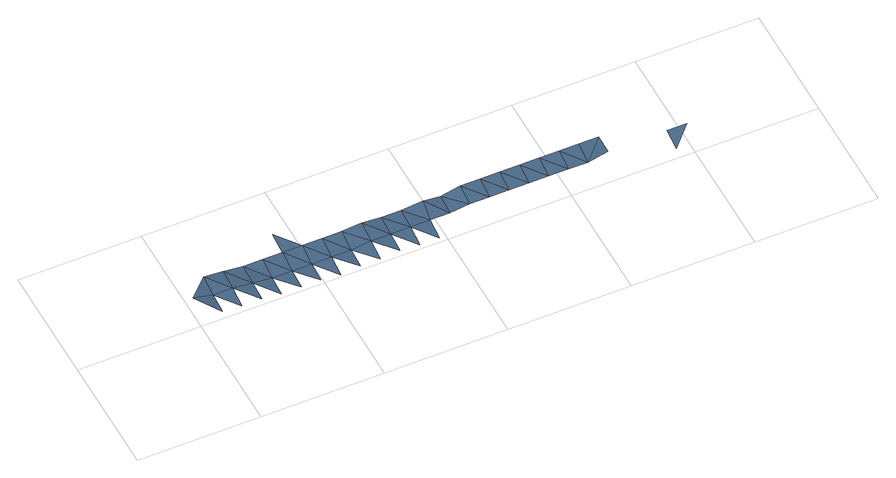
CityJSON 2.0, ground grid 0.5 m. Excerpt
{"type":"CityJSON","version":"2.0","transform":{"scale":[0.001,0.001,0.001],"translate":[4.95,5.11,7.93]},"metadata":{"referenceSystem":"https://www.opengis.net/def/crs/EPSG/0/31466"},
"CityObjects":{
"waterbody1":{"type":"WaterBody","attributes":{"description":"Lake of the Karlsruhe Institute of Technology","name":"Lake KIT","class":"1060","LandElementProperties.state":"existing","LandElementProperties.material":"water"},"geometry":[{"type":"MultiSurface","lod":"3","boundaries":[[[0,1,2]],[[0,2,3]],[[4,3,2]],[[2,5,4]],[[3,4,6]],[[7,6,4]],[[4,8,7]],[[6,7,9]],[[10,9,7]],[[7,11,10]],[[9,10,12]],[[13,12,10]],[[10,14,13]],[[12,13,15]],[[16,15,13]],[[17,18,15]],[[13,19,16]],[[15,16,17]],[[20,17,16]],[[16,21,20]],[[17,20,22]],[[23,22,20]],[[20,24,23]],[[22,23,25]],[[26,25,23]],[[23,27,26]],[[25,26,28]],[[29,28,26]],[[26,30,29]],[[28,29,31]],[[32,31,29]],[[29,33,32]],[[31,32,34]],[[35,34,32]],[[32,36,35]],[[34,35,37]],[[38,37,35]],[[37,38,39]],[[40,39,38]],[[39,40,41]],[[42,41,40]],[[41,42,43]],[[44,43,42]],[[43,44,45]],[[46,45,44]],[[45,46,47]],[[48,47,46]],[[48,49,47]],[[49,48,50]],[[50,51,49]],[[52,51,50]],[[51,52,53]],[[52,54,53]],[[54,52,55]],[[56,57,58]]],"semantics":{"surfaces":[{"type":"WaterGroundSurface"}],"values":[0,0,0,0,0,0,0,0,0,0,0,0,0,0,0,0,0,0,0,0,0,0,0,0,0,0,0,0,0,0,0,0,0,0,0,0,0,0,0,0,0,0,0,0,0,0,0,0,0,0,0,0,0,0,0]}}]}
},
"vertices":[
[10,90,69],[90,10,39],[90,90,49],[90,170,69],[170,90,49],[170,10,29],[170,170,59],[250,90,39],[250,10,29],[250,170,49],[330,90,29],[330,10,19],[330,170,49],[410,90,29],[410,10,19],[410,170,49],[490,90,29],[490,170,49],[410,250,69],[490,10,19],[570,90,29],[570,10,9],[570,170,49],[650,90,29],[650,10,19],[650,170,49],[730,90,39],[730,10,19],[730,170,59],[810,90,39],[810,10,29],[810,170,49],[890,90,39],[890,10,19],[890,170,49],[970,90,39],[970,10,19],[980,170,59],[1050,90,39],[1050,170,49],[1130,90,49],[1130,170,69],[1210,90,49],[1210,170,69],[1290,90,49],[1290,170,69],[1370,90,49],[1370,170,69],[1450,90,49],[1450,170,69],[1530,90,49],[1530,170,69],[1610,90,49],[1610,170,69],[1690,170,69],[1690,90,69],[1930,10,49],[2010,90,69],[1930,90,69]
]}
